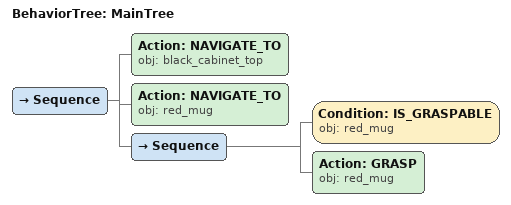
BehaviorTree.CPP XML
<root main_tree_to_execute="MainTree">
  <BehaviorTree ID="MainTree">
    <Sequence>
      <!-- Navigate to black_cabinet_top -->
      <Action ID="NAVIGATE_TO" obj="black_cabinet_top" />
      <!-- Navigate to red_mug -->
      <Action ID="NAVIGATE_TO" obj="red_mug" />
      <Sequence>
        <!-- Check red_mug is graspable before GRASP -->
        <Condition ID="IS_GRASPABLE" obj="red_mug" />
        <!-- Grasp red_mug -->
        <Action ID="GRASP" obj="red_mug" />
      </Sequence>
    </Sequence>
  </BehaviorTree>
</root>
